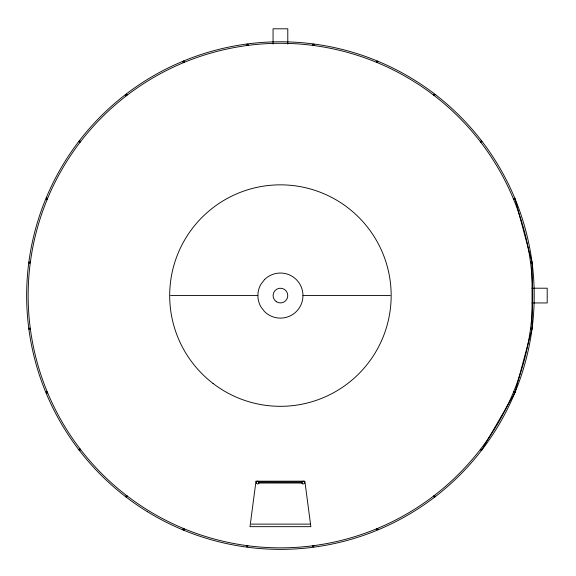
<?xml version="1.0" encoding="UTF-8"?>
<svg xmlns="http://www.w3.org/2000/svg" width="576" height="576" viewBox="0 0 576 576"><rect width="100%" height="100%" fill="white"/><g stroke="black" fill="none" stroke-linecap="round" stroke-linejoin="round"><path stroke-width="0.86" d="M125.719 496.174C125.366 497.779 127.951 496.706 126.871 495.691C125.597 494.921 125.597 497.477 126.871 496.714M246.78 44.777C251.496 44.186 243.677 46.901 247.774 44.078M481.86 141.718L481.183 140.832M513.972 198.166C515.887 200.599 511.546 197.791 514.901 198.454L532.051 262.447L532.051 328.702L514.901 392.702L481.774 450.079C478.361 449.856 483.278 448.265 480.802 450.115M46.282 391.961C48.751 395.863 46.238 388.303 46.296 393.048M377.899 529.704C372.938 529.308 381.067 527.753 376.69 529.603M532.008 328.867L531.223 329.22M481.658 450.194L481.86 449.438M29.045 262.022L29.045 263.045M29.045 328.111L29.045 329.134M79.193 449.179C78.106 450.439 80.82 450.684 80.395 449.273C79.675 447.97 78.394 450.187 79.884 450.158M184.061 529.855L182.952 529.704M514.699 199.21L514.944 198.619M46.296 198.108C46.692 203.062 48.247 194.933 46.404 199.318M313.078 44.078C317.167 46.901 309.355 44.186 314.071 44.777M376.805 61.438L377.59 61.438L377.834 62.028M531.389 329.177C532.836 327.017 528.768 328.774 531.497 329.256M434.29 94.147L435.175 94.824M29.52 329.256C32.076 328.234 27.655 327.47 29.621 329.22M531.936 288.209L547.2 288.209L547.2 302.947L531.936 302.947M170.582 295.574L257.882 295.574M302.969 295.574L390.269 295.574M29.794 329.22L29.189 329.213M258.581 482.105L302.27 482.105M258.581 483.019L302.27 483.019M251.237 524.117L310.514 524.117M531.41 328.622L532.044 328.702M126.562 94.147C123.48 98.539 130.212 92.39 125.885 95.198M79.834 140.875C78.221 140.522 79.294 143.107 80.309 142.027C81.079 140.746 78.523 140.746 79.294 142.027M531.223 261.936C532.663 264.622 528.754 261.281 532.008 262.289M433.98 496.714C435.254 497.477 435.254 494.921 433.98 495.691C432.893 496.706 435.485 497.779 435.132 496.174M184.061 61.301C182.837 60.192 182.477 62.971 183.895 62.539C185.198 61.819 182.988 60.538 183.017 62.028M514.699 391.946L514.944 392.537M287.791 44.064L287.791 28.8L273.06 28.8L273.06 44.064M255.989 481.198L249.998 526.666L310.846 526.666L304.862 481.176L255.989 481.198M29.117 262.325C29.578 264.859 31.234 260.856 29.117 262.325M183.06 528.962C183.521 531.504 185.177 527.494 183.06 528.962M246.823 546.048C247.284 548.59 248.94 544.579 246.823 546.048M376.603 61.704C377.316 64.49 378.677 59.414 376.603 61.704M312.84 546.048C313.301 548.59 314.957 544.579 312.84 546.048M433.771 94.709C434.232 97.243 435.895 93.24 433.771 94.709M480.456 141.386C480.917 143.928 482.573 139.918 480.456 141.386M513.461 392.105C513.922 394.639 515.585 390.636 513.461 392.105M264.485 279.634L260.899 284.306A22.543 22.543 0 0 0 260.899 306.85L264.485 311.522A22.543 22.543 0 0 0 296.366 311.522A22.543 22.543 0 0 0 296.366 279.634A22.543 22.543 0 0 0 264.485 279.634M256.723 483.53A1.361 1.361 0 0 0 259.006 482.918A1.361 1.361 0 0 0 257.335 481.248A1.361 1.361 0 0 0 256.723 483.53M302.479 483.746A1.361 1.361 0 0 0 304.531 482.566A1.361 1.361 0 0 0 302.479 481.385A1.361 1.361 0 0 0 302.479 483.746M126.85 495.727A252.281 252.281 0 0 0 530.546 328.507A252.281 252.281 0 0 0 183.881 62.503A252.281 252.281 0 0 0 126.85 495.727M147.334 511.668A253.793 253.793 0 0 0 534.118 302.803A253.793 253.793 0 0 0 159.84 72.266A253.793 253.793 0 0 0 147.334 511.668M213.012 383.436A110.743 110.743 0 0 0 390.218 310.032A110.743 110.743 0 0 0 238.046 193.27A110.743 110.743 0 0 0 213.012 383.436M276.379 301.73A7.366 7.366 0 0 0 287.777 296.006A7.366 7.366 0 0 0 277.121 288.994A7.366 7.366 0 0 0 276.379 301.73"/></g></svg>
